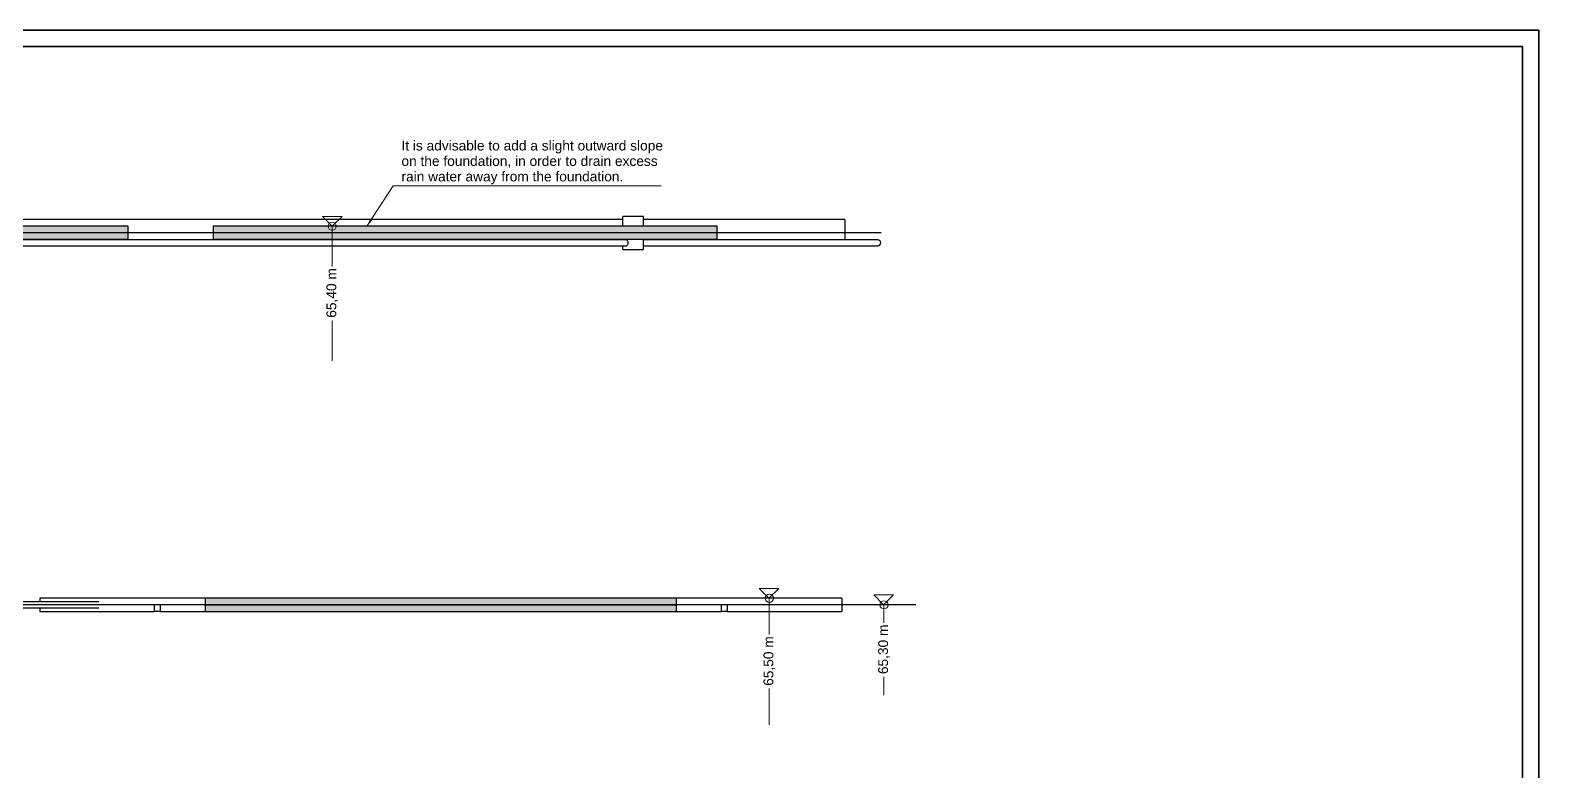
# Model space of a CAD drawing. Header units: millimetres. Extents: x -259789 to 207294, y -77389 to 59400.
# Drawn here: x 38007 to 84100, y 36769 to 59400 of the extents above; entities that cross this region are included whole.
import ezdxf
from ezdxf.enums import TextEntityAlignment as Align

# ---------------------------------------------------------------- set-up
doc = ezdxf.new("R2018")
doc.units = ezdxf.units.MM
doc.header["$LTSCALE"] = 100
doc.layers.get('0').update_dxf_attribs({"lineweight": 18})
for name, color, linetype, lineweight in [('Border', 7, 'Continuous', 35), ('Dimension', 7, 'Continuous', 18), ('Hatch', 7, 'Continuous', 18), ('Sketch Geometry', 7, 'Continuous', 18), ('Symbol', 7, 'Continuous', 18), ('Visible', 7, 'Continuous', 25)]:
    doc.layers.add(name, color=color, linetype=linetype, lineweight=lineweight)
doc.styles.get("Standard").update_dxf_attribs({"font": 'arial.ttf'})
doc.styles.add('Title', font='arial.ttf')
doc.dimstyles.new('Default - Method 2a$7', dxfattribs={"dimscale": 100, "dimtxt": 3, "dimasz": 2.5, "dimexe": 3, "dimexo": 0.5, "dimgap": 0.7, "dimtad": 0, "dimtoh": 1, "dimdec": 1, "dimrnd": 1e-08, "dimtxsty": 'Title', "dimcen": 0.09, "dimdle": 10, "dimclrd": 256, "dimclre": 256, "dimclrt": 7, "dimazin": 2, "dimtfac": 0.833333, "dimtdec": 1, "dimtmove": 0, "dimatfit": 3, "dimfxl": 1, "dimtolj": 1, "dimlwd": -1, "dimlwe": -1, "dimarcsym": 0})

# ---------------------------------------------------------------- blocks, each defined once
blk = doc.blocks.new('Borders Bigadan Border')
at = {"layer": 'Border'}
for p, q in [((0, 594), (841, 594)), ((841, 594), (841, 0)), ((836, 589), (20, 589)), ((836, 5), (836, 589))]:
    blk.add_line(p, q, dxfattribs=at)
blk = doc.blocks.new('Kote')
at = {"layer": 'Sketch Geometry'}
for p, q in [((0, 0), (-3, 3)), ((-3, 3), (3, 3)), ((3, 3), (0, 0))]:
    blk.add_line(p, q, dxfattribs=at)
at = {"layer": 'Symbol', "lineweight": 30, "flags": 104}
blk.add_attdef('1', text='', height=2.5, dxfattribs=at).set_placement((0.05, 4.65), align=Align.MIDDLE_CENTER)

msp = doc.modelspace()

# ---------------------------------------------------------------- hatches: boundary and pattern name
at = {"layer": 'Hatch'}
h = msp.add_hatch(dxfattribs=at)
h.set_pattern_fill('AR-CONC', color=256, scale=53.832768, angle=225, style=0)
h.set_pattern_definition([(275, (0, 0), (-296.9157, -249.1419), [40.3746, -444.1203]), (220, (0, 0), (339.1422, -233.5094), [32.2997, -355.2963]), (325.45144, (-24.74, -20.76), (42.2265, -482.6513), [34.313, -377.4442]), (271.1842, (76.13, -76.13), (-469.2567, -343.245), [60.562, -666.1805]), (321.6356, (37, -104.73), (15.0194, -726.587), [51.4697, -566.1666]), (216.1842, (76.13, -76.13), (15.0194, -726.587), [48.4495, -532.9444]), (246, (19.03, -95.16), (-380.4747, -73.9568), [40.3746, -444.1203]), (191, (19.03, -95.16), (183.4129, -368.6513), [32.2997, -355.2963]), (296.45144, (-12.67, -101.33), (-197.0618, -442.6081), [34.313, -377.4442]), (262.5, (0, 0), (122.08905, -131.34647), [0, -350.98965, 0, -360.67955, 0, -356.6421]), (232.5, (0, 0), (49.9961, -250.2736), [0, -205.6412, 0, -342.91473, 0, -135.92774]), (192.5, (84.89, 84.89), (-211.7879, -194.61663), [0, -134.5819, 0, -419.8956, 0, -557.16915]), (182.5, (122.95, 122.95), (-183.8873, -260.0983), [0, -174.9565, 0, -278.8537, 0, -395.6708])])
h.paths.add_polyline_path([(36600.24, 53410.57), (36600.24, 53510.57), (36400.24, 53510.57), (36400.24, 51210.57), (25800.24, 51210.57), (25800.24, 53510.57), (25600.24, 53510.57), (25600.24, 51010.57), (36600.24, 51010.57), (36600.24, 53010.57), (41000.24, 53010.57), (41000.24, 53410.57)])
h = msp.add_hatch(dxfattribs=at)
h.set_pattern_fill('AR-CONC', color=256, scale=53.832768, angle=45, style=0)
h.set_pattern_definition([(95, (0, 0), (296.9157, 249.1419), [40.3746, -444.1203]), (40, (0, 0), (-339.1422, 233.5094), [32.2997, -355.2963]), (145.45144, (24.74, 20.76), (-42.2265, 482.6513), [34.3131, -377.4442]), (91.1842, (-76.13, 76.13), (469.2567, 343.2451), [60.562, -666.1805]), (141.6356, (-37, 104.73), (-15.0194, 726.587), [51.4697, -566.1666]), (36.1842, (-76.13, 76.13), (-15.0194, 726.587), [48.4495, -532.9444]), (66, (-19.03, 95.16), (380.4747, 73.9568), [40.3746, -444.1203]), (11, (-19.03, 95.16), (-183.4129, 368.6513), [32.2997, -355.2963]), (116.45144, (12.67, 101.33), (197.0618, 442.6081), [34.3131, -377.4442]), (82.5, (0, 0), (-122.08905, 131.34647), [0, -350.98965, 0, -360.67955, 0, -356.6421]), (52.5, (0, 0), (-49.99608, 250.27363), [0, -205.6412, 0, -342.91473, 0, -135.92774]), (12.5, (-84.89, -84.89), (211.7879, 194.61663), [0, -134.5819, 0, -419.8956, 0, -557.16915]), (2.5, (-122.95, -122.95), (183.88734, 260.0983), [0, -174.9565, 0, -278.8537, 0, -395.67085])])
h.paths.add_polyline_path([(43600.24, 53010.57), (59000.24, 53010.57), (59000.24, 53410.57), (43600.24, 53410.57)])
h = msp.add_hatch(dxfattribs=at)
h.set_pattern_fill('AR-CONC', color=256, scale=53.832768, angle=120.000175, style=0)
h.set_pattern_definition([(170.0002, (0, 0), (-163.8062, 351.2807), [40.3746, -444.1203]), (115.0002, (0, 0), (-313.3284, -267.1505), [32.2997, -355.2963]), (220.4516, (-13.65, 29.27), (-477.1346, 84.1302), [34.3131, -377.4442]), (166.1844, (-93.24, -53.83), (-210.0984, 542.105), [60.562, -666.1805]), (216.6358, (-110.75, -8.66), (-705.717, 173.545), [51.4697, -566.1666]), (111.1843, (-93.24, -53.83), (-705.717, 173.545), [48.4495, -532.9444]), (141.0002, (-96.85, 6.25), (27.0361, 386.6519), [40.3746, -444.1203]), (86.0002, (-96.85, 6.25), (-403.5603, -81.7505), [32.2997, -355.2963]), (191.4516, (-94.6, 38.47), (-376.5242, 304.9014), [34.3131, -377.4442]), (157.50018, (0, 0), (-158.46967, -83.93448), [0, -350.98965, 0, -360.67955, 0, -356.6421]), (127.50018, (0, 0), (-254.68575, 16.4823), [0, -205.6412, 0, -342.91473, 0, -135.92774]), (87.50018, (60.02, -103.96), (-133.17127, 254.94148), [0, -134.5819, 0, -419.8956, 0, -557.16915]), (77.50018, (86.94, -150.58), (-203.6429, 244.9393), [0, -174.9565, 0, -278.8537, 0, -395.6708])])
h.paths.add_polyline_path([(57756.4, 41842.17), (57756.4, 42042.17), (43352.67, 42042.17), (43352.67, 41842.17)])
h = msp.add_hatch(dxfattribs=at)
h.set_pattern_fill('AR-CONC', color=256, scale=53.832768, angle=30.000022, style=0)
h.set_pattern_definition([(80, (0, 0), (351.2811, 163.8053), [40.3746, -444.1203]), (25, (0, 0), (-267.1497, 313.3291), [32.2997, -355.2963]), (130.45147, (29.27, 13.65), (84.1315, 477.1344), [34.3131, -377.4442]), (76.1842, (-53.83, 93.24), (542.1054, 210.097), [60.562, -666.1805]), (126.6357, (-8.66, 110.75), (173.5467, 705.7167), [51.4697, -566.1666]), (21.1842, (-53.83, 93.24), (173.5467, 705.7167), [48.4495, -532.9444]), (51, (6.25, 96.85), (386.6518, -27.0372), [40.3746, -444.1203]), (356, (6.25, 96.85), (-81.7494, 403.5606), [32.2997, -355.2963]), (101.45147, (38.47, 94.6), (304.9024, 376.5234), [34.3131, -377.4442]), (67.50002, (0, 0), (-83.93406, 158.4699), [0, -350.98965, 0, -360.67955, 0, -356.6421]), (37.50002, (0, 0), (16.483, 254.6857), [0, -205.6412, 0, -342.91473, 0, -135.92774]), (357.50002, (-103.96, -60.02), (254.94183, 133.1706), [0, -134.5819, 0, -419.8956, 0, -557.16915]), (347.50002, (-150.58, -86.94), (244.93985, 203.6422), [0, -174.9565, 0, -278.8537, 0, -395.6708])])
h.paths.add_polyline_path([(57756.4, 41642.17), (57756.4, 41842.17), (43352.67, 41842.17), (43352.67, 41642.17)])

# ---------------------------------------------------------------- linework, layer by layer
at = {"layer": 'Dimension'}
for p, q in [((47234.69, 53160.57), (47234.69, 53410.57)), ((47234.69, 53160.57), (47234.69, 52180.5)), ((47234.69, 49796.49), (47234.69, 50526.55)), ((47234.69, 49796.49), (47234.69, 49546.49)), ((47234.69, 49546.49), (47234.69, 49296.49)), ((60587.94, 41792.17), (60587.94, 42042.17)), ((60587.94, 41792.17), (60587.94, 40933.75)), ((64091.4, 41592.17), (64091.4, 41842.17)), ((64091.4, 41592.17), (64091.4, 41290.81)), ((60587.94, 38671.39), (60587.94, 39279.8)), ((64091.4, 39585.51), (64091.4, 39636.86)), ((64091.4, 39585.51), (64091.4, 39335.51)), ((64091.4, 39335.51), (64091.4, 39085.51)), ((60587.94, 38671.39), (60587.94, 38421.39)), ((60587.94, 38421.39), (60587.94, 38171.39))]:
    msp.add_line(p, q, dxfattribs=at)
for centre in [(47234.69, 53410.57), (60587.94, 42042.17), (64091.4, 41842.17)]:
    msp.add_circle(centre, 125, dxfattribs=at)
at = {"layer": 'Visible'}
for p, q in [((56116.46, 53610.57), (25633.91, 53610.57)), ((56746.46, 53702.57), (56116.46, 53702.57)), ((56116.46, 53410.57), (56116.46, 53702.57)), ((56746.46, 53410.57), (56746.46, 53702.57)), ((62900.24, 53610.57), (56746.46, 53610.57)), ((62900.24, 53610.57), (62900.24, 53210.57)), ((64009.51, 53210.57), (7996.22, 53210.57)), ((41000.24, 53410.57), (36600.24, 53410.57)), ((36600.24, 53010.57), (41000.24, 53010.57)), ((41000.24, 53010.57), (41000.24, 53410.57)), ((59000.24, 53410.57), (43600.24, 53410.57)), ((43600.24, 53410.57), (43600.24, 53010.57)), ((43600.24, 53010.57), (59000.24, 53010.57)), ((55546.67, 52994.57), (55546.67, 53010.57)), ((55901.13, 53010.57), (55901.13, 52994.57)), ((56116.46, 52994.57), (56116.46, 53010.57)), ((56746.46, 52702.57), (56746.46, 53010.57)), ((59000.24, 53010.57), (59000.24, 53410.57)), ((62900.24, 53210.57), (62900.24, 52994.57)), ((56207.35, 52994.57), (36600.24, 52994.57)), ((36600.24, 52810.57), (56207.35, 52810.57)), ((56116.46, 52702.57), (56116.46, 52810.57)), ((56116.46, 52702.57), (56746.46, 52702.57)), ((63900.24, 52994.57), (56746.46, 52994.57)), ((56746.46, 52810.57), (63900.24, 52810.57)), ((43352.67, 42042.17), (38304.53, 42042.17)), ((38304.53, 42042.17), (38304.53, 41942.17)), ((57756.4, 42042.17), (43352.67, 42042.17)), ((43352.67, 42042.17), (43352.67, 41842.17)), ((57756.4, 41842.17), (57756.4, 42042.17)), ((62804.53, 42042.17), (57756.4, 42042.17)), ((62804.53, 42042.17), (62804.53, 41842.17)), ((65061.65, 41842.17), (6853.35, 41842.17)), ((36429.54, 41942.17), (40109.32, 41942.17)), ((40109.32, 41742.17), (36429.54, 41742.17)), ((38304.53, 41742.17), (38304.53, 41642.17)), ((38304.53, 41642.17), (41804.54, 41642.17)), ((41804.54, 41642.17), (41804.54, 41842.17)), ((41981.32, 41642.17), (41804.54, 41642.17)), ((41981.32, 41842.17), (41981.32, 41642.17)), ((41981.32, 41642.17), (43352.67, 41642.17)), ((43352.67, 41842.17), (57756.4, 41842.17)), ((57756.4, 41842.17), (43352.67, 41842.17)), ((43352.67, 41842.17), (43352.67, 41642.17)), ((43352.67, 41642.17), (57756.4, 41642.17)), ((57756.4, 41642.17), (57756.4, 41842.17)), ((57756.4, 41642.17), (59127.75, 41642.17)), ((59127.75, 41642.17), (59127.75, 41842.17)), ((59304.53, 41642.17), (59127.75, 41642.17)), ((59304.53, 41842.17), (59304.53, 41642.17)), ((59304.53, 41642.17), (62804.53, 41642.17)), ((62804.53, 41842.17), (62804.53, 41642.17))]:
    msp.add_line(p, q, dxfattribs=at)
msp.add_arc((63900.24, 52902.57), 92, 270, 90, dxfattribs=at)
for points, knots in [([(56281.85, 52902.57), (56281.85, 52910.88), (56280.81, 52919.12), (56276.78, 52935.09), (56273.8, 52942.71), (56264.55, 52960.14), (56257.43, 52969.17), (56241.7, 52983.29), (56233.27, 52988.41), (56218.84, 52993.52), (56213, 52994.57), (56207.35, 52994.57)], [-29.1608539, -29.1608539, -29.1608539, -29.1608539, -27.91528687, -27.91528687, -26.66766687, -26.66766687, -24.83991744, -24.83991744, -23.08293547, -23.08293547, -21.87150812, -21.87150812, -21.87150812, -21.87150812]), ([(56207.35, 52810.57), (56208.17, 52810.57), (56209, 52810.59), (56218.29, 52811.1), (56227.06, 52813.85), (56244.31, 52823.71), (56252.6, 52830.84), (56266.58, 52848.19), (56272.24, 52858.2), (56279.86, 52879.79), (56281.85, 52891.1), (56281.85, 52902.57)], [-7.29460116, -7.29460116, -7.29460116, -7.29460116, -7.11806038, -7.11806038, -5.33275149, -5.33275149, -3.4963013, -3.4963013, -1.72006856, -1.72006856, 0, 0, 0, 0])]:
    msp.add_open_spline(points, degree=3, knots=knots, dxfattribs=at)

# ---------------------------------------------------------------- block references
at = {"xscale": 100, "yscale": 100, "zscale": 100}
msp.add_blockref('Borders Bigadan Border', (0, 0), dxfattribs=at)
ref = msp.add_blockref('Kote', (47234.69, 53410.57), dxfattribs=dict(xscale=100, yscale=100, zscale=100))
lines = msp.add_mtext('FFL', dxfattribs={"layer": 'Symbol', "insert": (47239.72, 53875.95), "char_height": 2.5, "attachment_point": 1})
ref.add_attrib('1', '', (47239.72, 53875.95), dxfattribs={"flags": 104}).embed_mtext(lines)
ref = msp.add_blockref('Kote', (60577.94, 42042.17), dxfattribs=dict(xscale=100, yscale=100, zscale=100))
lines = msp.add_mtext('FFL Digester', dxfattribs={"layer": 'Symbol', "insert": (60582.97, 42507.55), "char_height": 2.5, "attachment_point": 1})
ref.add_attrib('1', '', (60582.97, 42507.55), dxfattribs={"flags": 104}).embed_mtext(lines)
ref = msp.add_blockref('Kote', (64081.4, 41842.17), dxfattribs=dict(xscale=100, yscale=100, zscale=100))
lines = msp.add_mtext('Terrain', dxfattribs={"layer": 'Symbol', "insert": (64086.43, 42307.55), "char_height": 2.5, "attachment_point": 1})
ref.add_attrib('1', '', (64086.43, 42307.55), dxfattribs={"flags": 104}).embed_mtext(lines)

# ---------------------------------------------------------------- texts
at = {"layer": 'Dimension', "color": 7, "char_height": 300, "attachment_point": 7, "rotation": 90, "style": 'Title'}
for s, insert in [('65,40 m', (47414.99, 50613.11)), ('65,30 m', (64271.7, 39723.42)), ('65,50 m', (60768.24, 39366.36))]:
    msp.add_mtext(s, dxfattribs=dict(at, insert=insert))
at = {"layer": 'Symbol', "color": 7, "insert": (49350.18, 54689), "char_height": 300, "width": 7989.1009, "attachment_point": 7, "line_spacing_factor": 0.944221, "style": 'Title'}
msp.add_mtext('\\fArial|b0|i0;It is advisable to add a slight outward slope\\P\\fArial|b0|i0;on the foundation, in order to drain excess\\P\\fArial|b0|i0;rain water away from the foundation. ', dxfattribs=at)

# ---------------------------------------------------------------- leaders
at = {"layer": 'Symbol', "annotation_type": 0, "has_hookline": 1, "hookline_direction": 0, "text_width": 7934.45}
msp.add_leader([(48293.71, 53410.57), (49100.18, 54639), (49350.18, 54639)], dimstyle='Default - Method 2a$7', override={"dimgap": 0, "dimtad": 1}, dxfattribs=at)

doc.saveas('drawing.dxf')
